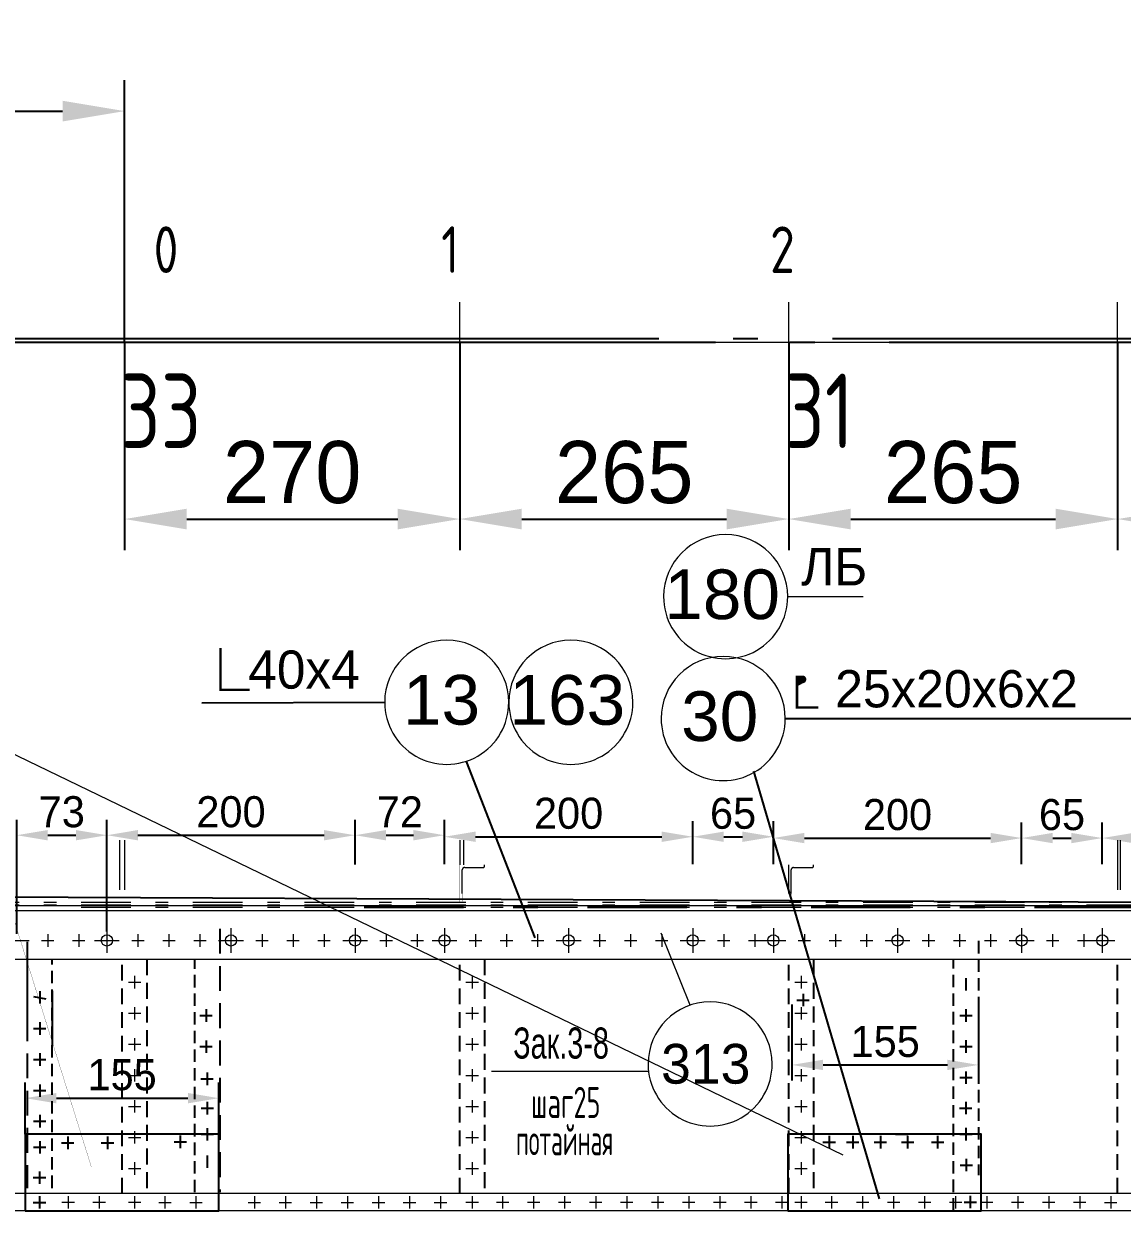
# Model space of a CAD drawing. Header units: millimetres. Extents: x 42007 to 66124, y -556 to 6894.
# Drawn here: x 44081 to 44966, y 4698 to 5656 of the extents above; entities that cross this region are included whole.
import ezdxf
from ezdxf.enums import TextEntityAlignment as Align

# ---------------------------------------------------------------- set-up
doc = ezdxf.new("R2010")
doc.units = ezdxf.units.MM
for name, pattern in [('DASH1', [150, 100, -50]), ('DASH2', [1040, 900, -60, 20, -60]), ('DASH5', [180, 80, -40, 20, -40]), ('DASHED', [19.05, 12.7, -6.35]), ('K5LT32768', [0]), ('K5LT32769', [0]), ('K5LT32778', [0]), ('K5LT32781', [90, 40, -20, 10, -20]), ('K5LT32786', [25.318241, 20.818241, -1.5, 1.5, -1.5]), ('K5LT32790', [520, 450, -30, 10, -30]), ('K5LT32794', [0]), ('K5LT32799', [95.25, 63.5, -31.75])]:
    doc.linetypes.add(name, pattern=pattern)
doc.layers.get('Defpoints').update_dxf_attribs({"color": 250})
doc.layers.add('pen_035', color=1, linetype='Continuous')
doc.layers.add('pen_7', color=1, linetype='Continuous')
doc.styles.add('KTEXTSTYLE', font='GOST_AU.SHX', dxfattribs={"width": 0.96, "height": 5})
doc.styles.add('style5', font='arial.ttf', dxfattribs={"height": 3})
doc.dimstyles.new('ISO-10', dxfattribs={"dimscale": 10, "dimtxt": 2.5, "dimasz": 2.5, "dimexe": 1.25, "dimexo": 0, "dimtad": 1, "dimdec": 0, "dimtxsty": 'Standard', "dimcen": 2.5, "dimclrd": 7, "dimclre": 7, "dimclrt": 6, "dimadec": 0, "dimazin": 0, "dimtfac": 1, "dimtdec": 0, "dimtmove": 0, "dimatfit": 3, "dimfxl": 1, "dimarcsym": 0})
doc.dimstyles.new('PB20', dxfattribs={"dimscale": 20, "dimtxt": 2.5, "dimasz": 2.5, "dimexe": 1.25, "dimexo": 0, "dimtad": 1, "dimdec": 0, "dimtxsty": 'Standard', "dimcen": 2.5, "dimclrd": 7, "dimclre": 7, "dimclrt": 4, "dimadec": 0, "dimazin": 0, "dimtfac": 1, "dimtdec": 0, "dimtmove": 0, "dimatfit": 3, "dimfxl": 1.25, "dimarcsym": 0})

# ---------------------------------------------------------------- blocks, each defined once
blk = doc.blocks.new('*D184')
at = {"color": 7, "lineweight": -2, "transparency": 16777216}
for p, q in [((44162.36, 5399.65), (44162.36, 5232.12)), ((44432.36, 5399.65), (44432.36, 5232.12)), ((44212.36, 5257.12), (44382.36, 5257.12))]:
    blk.add_line(p, q, dxfattribs=at)
at = {"color": 7, "transparency": 16777216}
for points in [[(44212.36, 5265.46), (44212.36, 5248.79), (44162.36, 5257.12)], [(44382.36, 5265.46), (44382.36, 5248.79), (44432.36, 5257.12)]]:
    blk.add_solid(points, dxfattribs=at)
at = {"layer": 'Defpoints', "color": 0, "transparency": 16777216}
for p in [(44162.36, 5399.65), (44432.36, 5399.65), (44432.36, 5257.12)]:
    blk.add_point(p, dxfattribs=at)
at = {"color": 4, "transparency": 16777216, "insert": (44297.36, 5294.62), "char_height": 50, "attachment_point": 5}
blk.add_mtext('270', dxfattribs=at)
blk = doc.blocks.new('*D185')
at = {"color": 7, "lineweight": -2, "transparency": 16777216}
for p, q in [((44432.36, 5399.65), (44432.36, 5232.12)), ((44697.36, 5399.65), (44697.36, 5232.12)), ((44482.36, 5257.12), (44647.36, 5257.12))]:
    blk.add_line(p, q, dxfattribs=at)
at = {"color": 7, "transparency": 16777216}
for points in [[(44482.36, 5265.46), (44482.36, 5248.79), (44432.36, 5257.12)], [(44647.36, 5265.46), (44647.36, 5248.79), (44697.36, 5257.12)]]:
    blk.add_solid(points, dxfattribs=at)
at = {"layer": 'Defpoints', "color": 0, "transparency": 16777216}
for p in [(44432.36, 5399.65), (44697.36, 5399.65), (44697.36, 5257.12)]:
    blk.add_point(p, dxfattribs=at)
at = {"color": 4, "transparency": 16777216, "insert": (44564.86, 5294.62), "char_height": 50, "attachment_point": 5}
blk.add_mtext('265', dxfattribs=at)
blk = doc.blocks.new('*D186')
at = {"color": 7, "lineweight": -2, "transparency": 16777216}
for p, q in [((44697.36, 5399.59), (44697.36, 5232.12)), ((44962.36, 5399.65), (44962.36, 5232.12)), ((44747.36, 5257.12), (44912.36, 5257.12))]:
    blk.add_line(p, q, dxfattribs=at)
at = {"color": 7, "transparency": 16777216}
for points in [[(44747.36, 5265.46), (44747.36, 5248.79), (44697.36, 5257.12)], [(44912.36, 5265.46), (44912.36, 5248.79), (44962.36, 5257.12)]]:
    blk.add_solid(points, dxfattribs=at)
at = {"layer": 'Defpoints', "color": 0, "transparency": 16777216}
for p in [(44697.36, 5399.59), (44962.36, 5399.65), (44962.36, 5257.12)]:
    blk.add_point(p, dxfattribs=at)
at = {"color": 4, "transparency": 16777216, "insert": (44829.86, 5294.62), "char_height": 50, "attachment_point": 5}
blk.add_mtext('265', dxfattribs=at)
blk = doc.blocks.new('*D187')
at = {"color": 7, "lineweight": -2, "transparency": 16777216}
for p, q in [((44962.36, 5399.65), (44962.36, 5232.12)), ((45262.36, 5399.65), (45262.36, 5232.12)), ((45012.36, 5257.12), (45212.36, 5257.12))]:
    blk.add_line(p, q, dxfattribs=at)
at = {"color": 7, "transparency": 16777216}
for points in [[(45012.36, 5265.46), (45012.36, 5248.79), (44962.36, 5257.12)], [(45212.36, 5265.46), (45212.36, 5248.79), (45262.36, 5257.12)]]:
    blk.add_solid(points, dxfattribs=at)
at = {"layer": 'Defpoints', "color": 0, "transparency": 16777216}
for p in [(44962.36, 5399.65), (45262.36, 5399.65), (45262.36, 5257.12)]:
    blk.add_point(p, dxfattribs=at)
at = {"color": 4, "transparency": 16777216, "insert": (45112.36, 5294.62), "char_height": 50, "attachment_point": 5}
blk.add_mtext('300', dxfattribs=at)
blk = doc.blocks.new('*D203')
at = {"color": 7, "lineweight": -2, "transparency": 16777216}
for p, q in [((43862.36, 5399.59), (43862.36, 5610.64)), ((44162.36, 5399.59), (44162.36, 5610.64)), ((43912.36, 5585.64), (44112.36, 5585.64))]:
    blk.add_line(p, q, dxfattribs=at)
at = {"color": 7, "transparency": 16777216}
for points in [[(43912.36, 5593.97), (43912.36, 5577.31), (43862.36, 5585.64)], [(44112.36, 5593.97), (44112.36, 5577.31), (44162.36, 5585.64)]]:
    blk.add_solid(points, dxfattribs=at)
at = {"layer": 'Defpoints', "color": 0, "transparency": 16777216}
for p in [(44162.36, 5585.64), (43862.36, 5399.59), (44162.36, 5399.59)]:
    blk.add_point(p, dxfattribs=at)
at = {"color": 4, "transparency": 16777216, "insert": (44012.36, 5623.14), "char_height": 50, "attachment_point": 5}
blk.add_mtext('300', dxfattribs=at)
blk = doc.blocks.new('*D256')
at = {"color": 7, "lineweight": -2, "transparency": 16777216}
for p, q in [((44162.36, 5399.65), (44162.36, 5232.12)), ((44432.36, 5399.65), (44432.36, 5232.12)), ((44212.36, 5257.12), (44382.36, 5257.12))]:
    blk.add_line(p, q, dxfattribs=at)
at = {"color": 7, "transparency": 16777216}
for points in [[(44212.36, 5265.46), (44212.36, 5248.79), (44162.36, 5257.12)], [(44382.36, 5265.46), (44382.36, 5248.79), (44432.36, 5257.12)]]:
    blk.add_solid(points, dxfattribs=at)
at = {"layer": 'Defpoints', "color": 0, "transparency": 16777216}
for p in [(44162.36, 5399.65), (44432.36, 5399.65), (44432.36, 5257.12)]:
    blk.add_point(p, dxfattribs=at)
at = {"color": 4, "transparency": 16777216, "insert": (44297.36, 5294.62), "char_height": 50, "attachment_point": 5}
blk.add_mtext('270', dxfattribs=at)
blk = doc.blocks.new('*D257')
at = {"color": 7, "lineweight": -2, "transparency": 16777216}
for p, q in [((44432.36, 5399.65), (44432.36, 5232.12)), ((44697.36, 5399.65), (44697.36, 5232.12)), ((44482.36, 5257.12), (44647.36, 5257.12))]:
    blk.add_line(p, q, dxfattribs=at)
at = {"color": 7, "transparency": 16777216}
for points in [[(44482.36, 5265.46), (44482.36, 5248.79), (44432.36, 5257.12)], [(44647.36, 5265.46), (44647.36, 5248.79), (44697.36, 5257.12)]]:
    blk.add_solid(points, dxfattribs=at)
at = {"layer": 'Defpoints', "color": 0, "transparency": 16777216}
for p in [(44432.36, 5399.65), (44697.36, 5399.65), (44697.36, 5257.12)]:
    blk.add_point(p, dxfattribs=at)
at = {"color": 4, "transparency": 16777216, "insert": (44564.86, 5294.62), "char_height": 50, "attachment_point": 5}
blk.add_mtext('265', dxfattribs=at)
blk = doc.blocks.new('*D258')
at = {"color": 7, "lineweight": -2, "transparency": 16777216}
for p, q in [((44697.36, 5399.59), (44697.36, 5232.12)), ((44962.36, 5399.65), (44962.36, 5232.12)), ((44747.36, 5257.12), (44912.36, 5257.12))]:
    blk.add_line(p, q, dxfattribs=at)
at = {"color": 7, "transparency": 16777216}
for points in [[(44747.36, 5265.46), (44747.36, 5248.79), (44697.36, 5257.12)], [(44912.36, 5265.46), (44912.36, 5248.79), (44962.36, 5257.12)]]:
    blk.add_solid(points, dxfattribs=at)
at = {"layer": 'Defpoints', "color": 0, "transparency": 16777216}
for p in [(44697.36, 5399.59), (44962.36, 5399.65), (44962.36, 5257.12)]:
    blk.add_point(p, dxfattribs=at)
at = {"color": 4, "transparency": 16777216, "insert": (44829.86, 5294.62), "char_height": 50, "attachment_point": 5}
blk.add_mtext('265', dxfattribs=at)
blk = doc.blocks.new('*D259')
at = {"color": 7, "lineweight": -2, "transparency": 16777216}
for p, q in [((44962.36, 5399.65), (44962.36, 5232.12)), ((45262.36, 5399.65), (45262.36, 5232.12)), ((45012.36, 5257.12), (45212.36, 5257.12))]:
    blk.add_line(p, q, dxfattribs=at)
at = {"color": 7, "transparency": 16777216}
for points in [[(45012.36, 5265.46), (45012.36, 5248.79), (44962.36, 5257.12)], [(45212.36, 5265.46), (45212.36, 5248.79), (45262.36, 5257.12)]]:
    blk.add_solid(points, dxfattribs=at)
at = {"layer": 'Defpoints', "color": 0, "transparency": 16777216}
for p in [(44962.36, 5399.65), (45262.36, 5399.65), (45262.36, 5257.12)]:
    blk.add_point(p, dxfattribs=at)
at = {"color": 4, "transparency": 16777216, "insert": (45112.36, 5294.62), "char_height": 50, "attachment_point": 5}
blk.add_mtext('300', dxfattribs=at)
blk = doc.blocks.new('*D241')
at = {"color": 7, "lineweight": -2, "transparency": 16777216}
for p, q in [((44075.4, 4922.99), (44075.4, 5015.03)), ((44148.06, 4924.99), (44148.06, 5015.03)), ((44100.4, 5002.53), (44123.06, 5002.53))]:
    blk.add_line(p, q, dxfattribs=at)
at = {"color": 7, "transparency": 16777216}
for points in [[(44100.4, 5006.7), (44100.4, 4998.37), (44075.4, 5002.53)], [(44123.06, 5006.7), (44123.06, 4998.37), (44148.06, 5002.53)]]:
    blk.add_solid(points, dxfattribs=at)
at = {"layer": 'Defpoints', "color": 0, "transparency": 16777216}
for p in [(44148.06, 5002.53), (44148.06, 4924.99), (44075.4, 4922.99)]:
    blk.add_point(p, dxfattribs=at)
at = {"color": 6, "transparency": 16777216, "insert": (44111.73, 5021.28), "char_height": 25, "attachment_point": 5}
blk.add_mtext('73', dxfattribs=at)
blk = doc.blocks.new('*D242')
at = {"color": 7, "lineweight": -2, "transparency": 16777216}
for p, q in [((44148.06, 4979.11), (44148.06, 5015.03)), ((44348.06, 4979.06), (44348.06, 5015.03)), ((44173.06, 5002.53), (44323.06, 5002.53))]:
    blk.add_line(p, q, dxfattribs=at)
at = {"color": 7, "transparency": 16777216}
for points in [[(44173.06, 5006.7), (44173.06, 4998.37), (44148.06, 5002.53)], [(44323.06, 5006.7), (44323.06, 4998.37), (44348.06, 5002.53)]]:
    blk.add_solid(points, dxfattribs=at)
at = {"layer": 'Defpoints', "color": 0, "transparency": 16777216}
for p in [(44348.06, 5002.53), (44148.06, 4979.11), (44348.06, 4979.06)]:
    blk.add_point(p, dxfattribs=at)
at = {"color": 6, "transparency": 16777216, "insert": (44248.06, 5021.28), "char_height": 25, "attachment_point": 5}
blk.add_mtext('200', dxfattribs=at)
blk = doc.blocks.new('*D243')
at = {"color": 7, "lineweight": -2, "transparency": 16777216}
for p, q in [((44348.06, 5002.53), (44348.06, 5015.03)), ((44420.06, 4981.11), (44420.06, 5015.03)), ((44373.06, 5002.53), (44395.06, 5002.53))]:
    blk.add_line(p, q, dxfattribs=at)
at = {"color": 7, "transparency": 16777216}
for points in [[(44373.06, 5006.7), (44373.06, 4998.37), (44348.06, 5002.53)], [(44395.06, 5006.7), (44395.06, 4998.37), (44420.06, 5002.53)]]:
    blk.add_solid(points, dxfattribs=at)
at = {"layer": 'Defpoints', "color": 0, "transparency": 16777216}
for p in [(44348.06, 5002.53), (44420.06, 5002.53), (44420.06, 4981.11)]:
    blk.add_point(p, dxfattribs=at)
at = {"color": 6, "transparency": 16777216, "insert": (44384.06, 5021.28), "char_height": 25, "attachment_point": 5}
blk.add_mtext('72', dxfattribs=at)
blk = doc.blocks.new('*D244')
at = {"color": 7, "lineweight": -2, "transparency": 16777216}
for p, q in [((44420.06, 4979.11), (44420.06, 5013.8)), ((44620.06, 4981.11), (44620.06, 5013.8)), ((44445.06, 5001.3), (44595.06, 5001.3))]:
    blk.add_line(p, q, dxfattribs=at)
at = {"color": 7, "transparency": 16777216}
for points in [[(44445.06, 5005.47), (44445.06, 4997.14), (44420.06, 5001.3)], [(44595.06, 5005.47), (44595.06, 4997.14), (44620.06, 5001.3)]]:
    blk.add_solid(points, dxfattribs=at)
at = {"layer": 'Defpoints', "color": 0, "transparency": 16777216}
for p in [(44620.06, 5001.3), (44620.06, 4981.11), (44420.06, 4979.11)]:
    blk.add_point(p, dxfattribs=at)
at = {"color": 6, "transparency": 16777216, "insert": (44520.06, 5020.05), "char_height": 25, "attachment_point": 5}
blk.add_mtext('200', dxfattribs=at)
blk = doc.blocks.new('*D245')
at = {"color": 7, "lineweight": -2, "transparency": 16777216}
for p, q in [((44620.06, 4979.11), (44620.06, 5013.8)), ((44685.06, 4981.11), (44685.06, 5013.8)), ((44645.06, 5001.3), (44660.06, 5001.3))]:
    blk.add_line(p, q, dxfattribs=at)
at = {"color": 7, "transparency": 16777216}
for points in [[(44645.06, 5005.47), (44645.06, 4997.14), (44620.06, 5001.3)], [(44660.06, 5005.47), (44660.06, 4997.14), (44685.06, 5001.3)]]:
    blk.add_solid(points, dxfattribs=at)
at = {"layer": 'Defpoints', "color": 0, "transparency": 16777216}
for p in [(44685.06, 5001.3), (44685.06, 4981.11), (44620.06, 4979.11)]:
    blk.add_point(p, dxfattribs=at)
at = {"color": 6, "transparency": 16777216, "insert": (44652.56, 5020.05), "char_height": 25, "attachment_point": 5}
blk.add_mtext('65', dxfattribs=at)
blk = doc.blocks.new('*D246')
at = {"color": 7, "lineweight": -2, "transparency": 16777216}
for p, q in [((44685.06, 4979.11), (44685.06, 5012.75)), ((44885.06, 4981.11), (44885.06, 5012.75)), ((44710.06, 5000.25), (44860.06, 5000.25))]:
    blk.add_line(p, q, dxfattribs=at)
at = {"color": 7, "transparency": 16777216}
for points in [[(44710.06, 5004.42), (44710.06, 4996.08), (44685.06, 5000.25)], [(44860.06, 5004.42), (44860.06, 4996.08), (44885.06, 5000.25)]]:
    blk.add_solid(points, dxfattribs=at)
at = {"layer": 'Defpoints', "color": 0, "transparency": 16777216}
for p in [(44885.06, 5000.25), (44885.06, 4981.11), (44685.06, 4979.11)]:
    blk.add_point(p, dxfattribs=at)
at = {"color": 6, "transparency": 16777216, "insert": (44785.06, 5019), "char_height": 25, "attachment_point": 5}
blk.add_mtext('200', dxfattribs=at)
blk = doc.blocks.new('*D247')
at = {"color": 7, "lineweight": -2, "transparency": 16777216}
for p, q in [((44885.06, 4979.11), (44885.06, 5012.75)), ((44950.06, 4981.11), (44950.06, 5012.75)), ((44910.06, 5000.25), (44925.06, 5000.25))]:
    blk.add_line(p, q, dxfattribs=at)
at = {"color": 7, "transparency": 16777216}
for points in [[(44910.06, 5004.42), (44910.06, 4996.08), (44885.06, 5000.25)], [(44925.06, 5004.42), (44925.06, 4996.08), (44950.06, 5000.25)]]:
    blk.add_solid(points, dxfattribs=at)
at = {"layer": 'Defpoints', "color": 0, "transparency": 16777216}
for p in [(44950.06, 5000.25), (44950.06, 4981.11), (44885.06, 4979.11)]:
    blk.add_point(p, dxfattribs=at)
at = {"color": 6, "transparency": 16777216, "insert": (44917.56, 5019), "char_height": 25, "attachment_point": 5}
blk.add_mtext('65', dxfattribs=at)
blk = doc.blocks.new('*D248')
at = {"color": 7, "lineweight": -2, "transparency": 16777216}
for p, q in [((44950.06, 4979.11), (44950.06, 5012.75)), ((45150.06, 4981.11), (45150.06, 5012.75)), ((44975.06, 5000.25), (45125.06, 5000.25))]:
    blk.add_line(p, q, dxfattribs=at)
at = {"color": 7, "transparency": 16777216}
for points in [[(44975.06, 5004.42), (44975.06, 4996.08), (44950.06, 5000.25)], [(45125.06, 5004.42), (45125.06, 4996.08), (45150.06, 5000.25)]]:
    blk.add_solid(points, dxfattribs=at)
at = {"layer": 'Defpoints', "color": 0, "transparency": 16777216}
for p in [(45150.06, 5000.25), (45150.06, 4981.11), (44950.06, 4979.11)]:
    blk.add_point(p, dxfattribs=at)
at = {"color": 6, "transparency": 16777216, "insert": (45050.06, 5019), "char_height": 25, "attachment_point": 5}
blk.add_mtext('200', dxfattribs=at)
blk = doc.blocks.new('*D388')
at = {"color": 7, "lineweight": -2, "transparency": 16777216}
for p, q in [((44700.02, 4866.27), (44700.02, 4805.06)), ((44850.22, 4866.27), (44850.22, 4805.06)), ((44725.02, 4817.56), (44825.22, 4817.56))]:
    blk.add_line(p, q, dxfattribs=at)
at = {"color": 7, "transparency": 16777216}
for points in [[(44725.02, 4821.73), (44725.02, 4813.4), (44700.02, 4817.56)], [(44825.22, 4821.73), (44825.22, 4813.4), (44850.22, 4817.56)]]:
    blk.add_solid(points, dxfattribs=at)
at = {"layer": 'Defpoints', "color": 0, "transparency": 16777216}
for p in [(44700.02, 4866.27), (44850.22, 4866.27), (44850.22, 4817.56)]:
    blk.add_point(p, dxfattribs=at)
at = {"color": 6, "transparency": 16777216, "insert": (44775.12, 4836.31), "char_height": 25, "attachment_point": 5}
blk.add_mtext('155', dxfattribs=at)
blk = doc.blocks.new('*D389')
at = {"color": 7, "lineweight": -2, "transparency": 16777216}
for p, q in [((44082.36, 4761.87), (44082.36, 4803.28)), ((44238.3, 4761.87), (44238.3, 4803.28)), ((44107.36, 4790.78), (44213.3, 4790.78))]:
    blk.add_line(p, q, dxfattribs=at)
at = {"color": 7, "transparency": 16777216}
for points in [[(44107.36, 4794.95), (44107.36, 4786.61), (44082.36, 4790.78)], [(44213.3, 4794.95), (44213.3, 4786.61), (44238.3, 4790.78)]]:
    blk.add_solid(points, dxfattribs=at)
at = {"layer": 'Defpoints', "color": 0, "transparency": 16777216}
for p in [(44238.3, 4790.78), (44082.36, 4761.87), (44238.3, 4761.87)]:
    blk.add_point(p, dxfattribs=at)
at = {"color": 6, "transparency": 16777216, "insert": (44160.33, 4809.53), "char_height": 25, "attachment_point": 5}
blk.add_mtext('155', dxfattribs=at)

msp = doc.modelspace()

# ---------------------------------------------------------------- hatches: boundary and pattern name
msp.add_hatch(color=0).paths.add_polyline_path([(44708.465, 5125.874, 1), (44708.465, 5130.108), (44704.13, 5130.108), (44704.13, 5123.461)])
msp.add_hatch(color=0).paths.add_polyline_path([(44708.465, 5125.874, 1), (44708.465, 5130.108), (44704.13, 5130.108), (44704.13, 5123.461)])

# ---------------------------------------------------------------- linework, layer by layer
at = {"color": 0, "linetype": 'K5LT32768', "lineweight": 18}
for p, q in [((44162.362, 5367.653), (44162.362, 5431.653)), ((44162.362, 5367.653), (44162.362, 5431.653)), ((44432.362, 5367.653), (44432.362, 5431.653)), ((44432.362, 5367.653), (44432.362, 5431.653)), ((44697.362, 5367.653), (44697.362, 5431.653)), ((44697.362, 5367.653), (44697.362, 5431.653)), ((44962.362, 5367.653), (44962.362, 5431.653)), ((44962.362, 5367.653), (44962.362, 5431.653))]:
    msp.add_line(p, q, dxfattribs=at)
at = {"color": 0, "linetype": 'K5LT32778', "lineweight": 18}
for p, q in [((44162.362, 5369.474), (44162.362, 5416.93)), ((44162.362, 5369.474), (44162.362, 5416.93)), ((44432.362, 5369.474), (44432.362, 5416.93)), ((44432.362, 5369.474), (44432.362, 5416.93)), ((44697.362, 5369.474), (44697.362, 5416.93)), ((44697.362, 5369.474), (44697.362, 5416.93)), ((44962.362, 5369.474), (44962.362, 5416.93)), ((44962.362, 5369.474), (44962.362, 5416.93))]:
    msp.add_line(p, q, dxfattribs=at)
at = {"color": 0, "linetype": 'DASH2'}
for p, q in [((43692.624, 5402.591), (46372.487, 5402.591)), ((43692.624, 5402.591), (46372.487, 5402.591)), ((43738.362, 5399.59), (47272.487, 5399.59)), ((43738.362, 5399.59), (47272.487, 5399.59))]:
    msp.add_line(p, q, dxfattribs=at)
at = {"color": 0, "linetype": 'K5LT32790', "lineweight": 18}
msp.add_line((43912.362, 5399.653), (47023.402, 5399.653), dxfattribs=at)
msp.add_line((43912.362, 5399.653), (47023.402, 5399.653), dxfattribs=at)
at = {"color": 7, "linetype": 'K5LT32769', "lineweight": 18}
for p, q in [((44696.575, 5194.64), (44757.281, 5194.64)), ((44024.053, 5091.479), (44741.1, 4745.286)), ((45238.362, 4945.588), (43857.362, 4945.588)), ((44148.062, 4927.772), (44148.062, 4907.772)), ((44248.062, 4927.772), (44248.062, 4907.772)), ((44348.062, 4927.772), (44348.062, 4907.772)), ((44420.062, 4927.772), (44420.062, 4907.772)), ((44520.062, 4927.772), (44520.062, 4907.772)), ((44617.961, 4865.668), (44594.656, 4923.781)), ((44620.062, 4927.772), (44620.062, 4907.772)), ((44685.062, 4927.772), (44685.062, 4907.772)), ((44785.062, 4927.772), (44785.062, 4907.772)), ((44885.062, 4927.772), (44885.062, 4907.772)), ((44950.062, 4927.772), (44950.062, 4907.772)), ((44065.362, 4917.772), (44085.362, 4917.772)), ((44095.362, 4917.772), (44105.362, 4917.772)), ((44095.362, 4917.772), (44105.362, 4917.772)), ((44100.362, 4922.772), (44100.362, 4912.772)), ((44100.362, 4922.772), (44100.362, 4912.772)), ((44120.362, 4917.772), (44130.362, 4917.772)), ((44120.362, 4917.772), (44130.362, 4917.772)), ((44125.362, 4922.772), (44125.362, 4912.772)), ((44125.362, 4922.772), (44125.362, 4912.772)), ((44138.062, 4917.772), (44158.062, 4917.772)), ((44168.047, 4917.772), (44178.047, 4917.772)), ((44168.047, 4917.772), (44178.047, 4917.772)), ((44173.047, 4922.772), (44173.047, 4912.772)), ((44173.047, 4922.772), (44173.047, 4912.772)), ((44193.047, 4917.772), (44203.047, 4917.772)), ((44193.047, 4917.772), (44203.047, 4917.772)), ((44198.047, 4922.772), (44198.047, 4912.772)), ((44198.047, 4922.772), (44198.047, 4912.772)), ((44218.047, 4917.772), (44228.047, 4917.772)), ((44218.047, 4917.772), (44228.047, 4917.772)), ((44223.047, 4922.772), (44223.047, 4912.772)), ((44223.047, 4922.772), (44223.047, 4912.772)), ((44238.062, 4917.772), (44258.062, 4917.772)), ((44268.047, 4917.772), (44278.047, 4917.772)), ((44268.047, 4917.772), (44278.047, 4917.772)), ((44273.047, 4922.772), (44273.047, 4912.772)), ((44273.047, 4922.772), (44273.047, 4912.772)), ((44293.047, 4917.772), (44303.047, 4917.772)), ((44293.047, 4917.772), (44303.047, 4917.772)), ((44298.047, 4922.772), (44298.047, 4912.772)), ((44298.047, 4922.772), (44298.047, 4912.772)), ((44318.047, 4917.772), (44328.047, 4917.772)), ((44318.047, 4917.772), (44328.047, 4917.772)), ((44323.047, 4922.772), (44323.047, 4912.772)), ((44323.047, 4922.772), (44323.047, 4912.772)), ((44338.062, 4917.772), (44358.062, 4917.772)), ((44368.047, 4917.772), (44378.047, 4917.772)), ((44368.047, 4917.772), (44378.047, 4917.772)), ((44373.047, 4922.772), (44373.047, 4912.772)), ((44373.047, 4922.772), (44373.047, 4912.772)), ((44393.047, 4917.772), (44403.047, 4917.772)), ((44393.047, 4917.772), (44403.047, 4917.772)), ((44398.047, 4922.772), (44398.047, 4912.772)), ((44398.047, 4922.772), (44398.047, 4912.772)), ((44410.062, 4917.772), (44430.062, 4917.772)), ((44440.047, 4917.772), (44450.047, 4917.772)), ((44440.047, 4917.772), (44450.047, 4917.772)), ((44445.047, 4922.772), (44445.047, 4912.772)), ((44445.047, 4922.772), (44445.047, 4912.772)), ((44465.047, 4917.772), (44475.047, 4917.772)), ((44465.047, 4917.772), (44475.047, 4917.772)), ((44470.047, 4922.772), (44470.047, 4912.772)), ((44470.047, 4922.772), (44470.047, 4912.772)), ((44490.047, 4917.772), (44500.047, 4917.772)), ((44490.047, 4917.772), (44500.047, 4917.772)), ((44495.047, 4922.772), (44495.047, 4912.772)), ((44495.047, 4922.772), (44495.047, 4912.772)), ((44510.062, 4917.772), (44530.062, 4917.772)), ((44540.047, 4917.772), (44550.047, 4917.772)), ((44540.047, 4917.772), (44550.047, 4917.772)), ((44545.047, 4922.772), (44545.047, 4912.772)), ((44545.047, 4922.772), (44545.047, 4912.772)), ((44565.047, 4917.772), (44575.047, 4917.772)), ((44565.047, 4917.772), (44575.047, 4917.772)), ((44570.047, 4922.772), (44570.047, 4912.772)), ((44570.047, 4922.772), (44570.047, 4912.772)), ((44590.047, 4917.772), (44600.047, 4917.772)), ((44590.047, 4917.772), (44600.047, 4917.772)), ((44595.047, 4922.772), (44595.047, 4912.772)), ((44595.047, 4922.772), (44595.047, 4912.772)), ((44610.062, 4917.772), (44630.062, 4917.772)), ((44640.062, 4917.772), (44650.062, 4917.772)), ((44640.062, 4917.772), (44650.062, 4917.772)), ((44645.062, 4922.772), (44645.062, 4912.772)), ((44645.062, 4922.772), (44645.062, 4912.772)), ((44665.062, 4917.772), (44675.062, 4917.772)), ((44665.062, 4917.772), (44675.062, 4917.772)), ((44670.062, 4922.772), (44670.062, 4912.772)), ((44670.062, 4922.772), (44670.062, 4912.772)), ((44675.062, 4917.772), (44695.062, 4917.772)), ((44705.047, 4917.772), (44715.047, 4917.772)), ((44705.047, 4917.772), (44715.047, 4917.772)), ((44710.047, 4922.772), (44710.047, 4912.772)), ((44710.047, 4922.772), (44710.047, 4912.772)), ((44730.047, 4917.772), (44740.047, 4917.772)), ((44730.047, 4917.772), (44740.047, 4917.772)), ((44735.047, 4922.772), (44735.047, 4912.772)), ((44735.047, 4922.772), (44735.047, 4912.772)), ((44755.047, 4917.772), (44765.047, 4917.772)), ((44755.047, 4917.772), (44765.047, 4917.772)), ((44760.047, 4922.772), (44760.047, 4912.772)), ((44760.047, 4922.772), (44760.047, 4912.772)), ((44775.062, 4917.772), (44795.062, 4917.772)), ((44805.047, 4917.772), (44815.047, 4917.772)), ((44805.047, 4917.772), (44815.047, 4917.772)), ((44810.047, 4922.772), (44810.047, 4912.772)), ((44810.047, 4922.772), (44810.047, 4912.772)), ((44830.047, 4917.772), (44840.047, 4917.772)), ((44830.047, 4917.772), (44840.047, 4917.772)), ((44835.047, 4922.772), (44835.047, 4912.772)), ((44835.047, 4922.772), (44835.047, 4912.772)), ((44855.047, 4917.772), (44865.047, 4917.772)), ((44855.047, 4917.772), (44865.047, 4917.772)), ((44860.047, 4922.772), (44860.047, 4912.772)), ((44860.047, 4922.772), (44860.047, 4912.772)), ((44875.062, 4917.772), (44895.062, 4917.772)), ((44905.047, 4917.772), (44915.047, 4917.772)), ((44905.047, 4917.772), (44915.047, 4917.772)), ((44910.047, 4922.772), (44910.047, 4912.772)), ((44910.047, 4922.772), (44910.047, 4912.772)), ((44930.047, 4917.772), (44940.047, 4917.772)), ((44930.047, 4917.772), (44940.047, 4917.772)), ((44935.047, 4922.772), (44935.047, 4912.772)), ((44935.047, 4922.772), (44935.047, 4912.772)), ((44940.062, 4917.772), (44960.062, 4917.772)), ((43857.362, 4902.588), (45238.362, 4902.588)), ((44170.362, 4889.174), (44170.362, 4879.174)), ((44442.362, 4889.174), (44442.362, 4879.174)), ((44707.362, 4889.174), (44707.362, 4879.174)), ((44165.362, 4884.174), (44175.362, 4884.174)), ((44437.362, 4884.174), (44447.362, 4884.174)), ((44702.362, 4884.174), (44712.362, 4884.174)), ((44165.362, 4859.174), (44175.362, 4859.174)), ((44170.362, 4864.174), (44170.362, 4854.174)), ((44437.362, 4859.174), (44447.362, 4859.174)), ((44442.362, 4864.174), (44442.362, 4854.174)), ((44702.362, 4859.174), (44712.362, 4859.174)), ((44707.362, 4864.174), (44707.362, 4854.174)), ((44170.362, 4839.174), (44170.362, 4829.174)), ((44442.362, 4839.174), (44442.362, 4829.174)), ((44707.362, 4839.174), (44707.362, 4829.174)), ((44165.362, 4834.174), (44175.362, 4834.174)), ((44437.362, 4834.174), (44447.362, 4834.174)), ((44702.362, 4834.174), (44712.362, 4834.174)), ((44165.362, 4809.174), (44175.362, 4809.174)), ((44170.362, 4814.174), (44170.362, 4804.174)), ((44437.362, 4809.174), (44447.362, 4809.174)), ((44442.362, 4814.174), (44442.362, 4804.174)), ((44584.481, 4812.332), (44458.034, 4812.332)), ((44702.362, 4809.174), (44712.362, 4809.174)), ((44707.362, 4814.174), (44707.362, 4804.174)), ((44170.362, 4789.174), (44170.362, 4779.174)), ((44442.362, 4789.174), (44442.362, 4779.174)), ((44707.362, 4789.174), (44707.362, 4779.174)), ((44165.362, 4784.174), (44175.362, 4784.174)), ((44437.362, 4784.174), (44447.362, 4784.174)), ((44702.362, 4784.174), (44712.362, 4784.174)), ((44170.362, 4764.174), (44170.362, 4754.174)), ((44442.362, 4764.174), (44442.362, 4754.174)), ((44707.362, 4764.174), (44707.362, 4754.174)), ((44165.362, 4759.174), (44175.362, 4759.174)), ((44437.362, 4759.174), (44447.362, 4759.174)), ((44702.362, 4759.174), (44712.362, 4759.174)), ((44165.362, 4734.174), (44175.362, 4734.174)), ((44170.362, 4739.174), (44170.362, 4729.174)), ((44437.362, 4734.174), (44447.362, 4734.174)), ((44442.362, 4739.174), (44442.362, 4729.174)), ((44702.362, 4734.174), (44712.362, 4734.174)), ((44707.362, 4739.174), (44707.362, 4729.174)), ((45191.848, 4714.016), (43885.36, 4714.016)), ((44111.882, 4706.992), (44121.882, 4706.992)), ((44116.882, 4711.992), (44116.882, 4701.992)), ((44136.882, 4706.992), (44146.882, 4706.992)), ((44141.882, 4711.992), (44141.882, 4701.992)), ((44165.362, 4706.992), (44175.362, 4706.992)), ((44170.362, 4711.992), (44170.362, 4701.992)), ((44189.844, 4706.896), (44199.844, 4706.896)), ((44194.844, 4711.896), (44194.844, 4701.896)), ((44214.844, 4706.896), (44224.844, 4706.896)), ((44219.844, 4711.896), (44219.844, 4701.896)), ((44261.882, 4706.896), (44271.882, 4706.896)), ((44266.882, 4711.896), (44266.882, 4701.896)), ((44286.882, 4706.896), (44296.882, 4706.896)), ((44291.882, 4711.896), (44291.882, 4701.896)), ((44311.882, 4706.896), (44321.882, 4706.896)), ((44316.882, 4711.896), (44316.882, 4701.896)), ((44336.882, 4706.896), (44346.882, 4706.896)), ((44341.882, 4711.896), (44341.882, 4701.896)), ((44361.882, 4706.896), (44371.882, 4706.896)), ((44366.882, 4711.896), (44366.882, 4701.896)), ((44386.882, 4706.896), (44396.882, 4706.896)), ((44391.882, 4711.896), (44391.882, 4701.896)), ((44411.882, 4706.896), (44421.882, 4706.896)), ((44416.882, 4711.896), (44416.882, 4701.896)), ((44437.362, 4706.992), (44447.362, 4706.992)), ((44442.362, 4711.992), (44442.362, 4701.992)), ((44461.882, 4706.992), (44471.882, 4706.992)), ((44466.882, 4711.992), (44466.882, 4701.992)), ((44486.882, 4706.992), (44496.882, 4706.992)), ((44491.882, 4711.992), (44491.882, 4701.992)), ((44511.882, 4706.992), (44521.882, 4706.992)), ((44516.882, 4711.992), (44516.882, 4701.992)), ((44536.882, 4706.992), (44546.882, 4706.992)), ((44541.882, 4711.992), (44541.882, 4701.992)), ((44561.882, 4706.992), (44571.882, 4706.992)), ((44566.882, 4711.992), (44566.882, 4701.992)), ((44586.882, 4706.992), (44596.882, 4706.992)), ((44591.882, 4711.992), (44591.882, 4701.992)), ((44611.882, 4706.992), (44621.882, 4706.992)), ((44616.882, 4711.992), (44616.882, 4701.992)), ((44636.882, 4706.992), (44646.882, 4706.992)), ((44641.882, 4711.992), (44641.882, 4701.992)), ((44661.882, 4706.992), (44671.882, 4706.992)), ((44666.882, 4711.992), (44666.882, 4701.992)), ((44686.882, 4706.992), (44696.882, 4706.992)), ((44691.882, 4711.992), (44691.882, 4701.992)), ((44702.362, 4706.992), (44712.362, 4706.992)), ((44707.362, 4711.992), (44707.362, 4701.992)), ((44726.882, 4706.992), (44736.882, 4706.992)), ((44731.882, 4711.992), (44731.882, 4701.992)), ((44751.882, 4706.992), (44761.882, 4706.992)), ((44756.882, 4711.992), (44756.882, 4701.992)), ((44776.882, 4706.992), (44786.882, 4706.992)), ((44781.882, 4711.992), (44781.882, 4701.992)), ((44801.882, 4706.992), (44811.882, 4706.992)), ((44806.882, 4711.992), (44806.882, 4701.992)), ((44826.882, 4706.992), (44836.882, 4706.992)), ((44831.882, 4711.992), (44831.882, 4701.992)), ((44851.882, 4706.992), (44861.882, 4706.992)), ((44856.882, 4711.992), (44856.882, 4701.992)), ((44876.882, 4706.992), (44886.882, 4706.992)), ((44881.882, 4711.992), (44881.882, 4701.992)), ((44901.882, 4706.992), (44911.882, 4706.992)), ((44906.882, 4711.992), (44906.882, 4701.992)), ((44926.882, 4706.992), (44936.882, 4706.992)), ((44931.882, 4711.992), (44931.882, 4701.992)), ((44951.882, 4706.896), (44961.882, 4706.896)), ((44956.882, 4711.896), (44956.882, 4701.896)), ((45198.803, 4700.189), (43914.919, 4700.189))]:
    msp.add_line(p, q, dxfattribs=at)
at = {"color": 0}
for p, q in [((44224.632, 5109.154), (44371.874, 5109.579)), ((44694.629, 5096.507), (44997.655, 5096.652)), ((44437.657, 5062.008), (44492.817, 4919.957)), ((44669.078, 5054.028), (44770.378, 4709.828)), ((43842.871, 4953.744), (47022.362, 4939.588)), ((44840.197, 4887.38), (44840.197, 4877.38)), ((44093.952, 4876.904), (44093.952, 4866.904)), ((44088.954, 4872.555), (44098.954, 4870.779)), ((44703.951, 4869.755), (44713.951, 4869.755)), ((44708.951, 4874.755), (44708.951, 4864.755)), ((44222.96, 4857.331), (44232.96, 4857.331)), ((44227.96, 4862.331), (44227.96, 4852.331)), ((44835.197, 4857.38), (44845.197, 4857.38)), ((44840.197, 4862.38), (44840.197, 4852.38)), ((44088.952, 4846.904), (44098.952, 4846.904)), ((44093.952, 4851.904), (44093.952, 4841.904)), ((44227.96, 4837.331), (44227.96, 4827.331)), ((44840.197, 4837.38), (44840.197, 4827.38)), ((44222.96, 4832.331), (44232.96, 4832.331)), ((44835.197, 4832.38), (44845.197, 4832.38)), ((44088.952, 4821.904), (44098.952, 4821.904)), ((44093.952, 4826.904), (44093.952, 4816.904)), ((44228.798, 4811.373), (44228.798, 4801.373)), ((44840.197, 4812.38), (44840.197, 4802.38)), ((44093.952, 4801.904), (44093.952, 4791.904)), ((44223.798, 4806.373), (44233.798, 4806.373)), ((44835.197, 4807.38), (44845.197, 4807.38)), ((44088.952, 4796.904), (44098.952, 4796.904)), ((44223.947, 4782.723), (44233.947, 4782.723)), ((44228.947, 4787.723), (44228.947, 4777.723)), ((44835.049, 4782.771), (44845.049, 4782.771)), ((44840.049, 4787.771), (44840.049, 4777.771)), ((44088.954, 4772.294), (44098.954, 4772.294)), ((44093.954, 4777.294), (44093.954, 4767.294)), ((44207.204, 4760.627), (44207.204, 4750.627)), ((44223.947, 4761.723), (44233.947, 4761.723)), ((44228.947, 4766.723), (44228.947, 4756.723)), ((44729.986, 4760.334), (44729.986, 4750.334)), ((44748.954, 4760.334), (44748.954, 4750.334)), ((44771.228, 4760.334), (44771.228, 4750.334)), ((44783.443, 4761.78), (44793.443, 4761.78)), ((44793.155, 4760.334), (44793.155, 4750.334)), ((44817.344, 4760.334), (44817.344, 4750.334)), ((44835.197, 4761.771), (44845.197, 4761.771)), ((44840.197, 4766.771), (44840.197, 4756.771)), ((44088.954, 4751.294), (44098.954, 4751.294)), ((44093.954, 4756.294), (44093.954, 4746.294)), ((44111.556, 4754.789), (44121.556, 4754.789)), ((44116.556, 4759.789), (44116.556, 4749.789)), ((44143.55, 4754.789), (44153.55, 4754.789)), ((44148.55, 4759.789), (44148.55, 4749.789)), ((44202.204, 4755.627), (44212.204, 4755.627)), ((44724.986, 4755.334), (44734.986, 4755.334)), ((44743.954, 4755.334), (44753.954, 4755.334)), ((44766.228, 4755.334), (44776.228, 4755.334)), ((44788.155, 4755.334), (44798.155, 4755.334)), ((44812.344, 4755.334), (44822.344, 4755.334)), ((44228.947, 4744.723), (44228.947, 4734.723)), ((44840.451, 4741.874), (44840.451, 4731.874)), ((44093.755, 4731.776), (44093.755, 4721.776)), ((44835.451, 4736.874), (44845.451, 4736.874)), ((44088.755, 4726.776), (44098.755, 4726.776)), ((44088.755, 4706.872), (44098.755, 4706.872)), ((44093.755, 4711.872), (44093.755, 4701.872)), ((44838.706, 4707.134), (44848.706, 4707.134)), ((44843.706, 4712.134), (44843.706, 4702.134))]:
    msp.add_line(p, q, dxfattribs=at)
at = {"color": 7, "linetype": 'K5LT32781', "lineweight": 18}
for p, q in [((44158.362, 4998.588), (44158.362, 4948.588)), ((44162.362, 4998.588), (44162.362, 4948.588)), ((44432.362, 4998.588), (44432.362, 4978.588)), ((44435.362, 4998.588), (44435.362, 4978.588)), ((44962.362, 4998.588), (44962.362, 4948.588)), ((44964.362, 4998.588), (44964.362, 4948.588)), ((44434.362, 4955.588), (44434.362, 4974.588)), ((44436.362, 4976.588), (44451.362, 4976.588)), ((44452.362, 4977.588), (44452.362, 4978.588)), ((44697.362, 4955.588), (44697.362, 4978.588)), ((44699.362, 4955.588), (44699.362, 4974.588)), ((44701.362, 4976.588), (44716.362, 4976.588)), ((44717.362, 4977.588), (44717.362, 4978.588)), ((43857.343, 4948.588), (46004.362, 4948.588)), ((43857.343, 4946.588), (46004.362, 4946.588)), ((44127.362, 4944.588), (46899.828, 4944.588))]:
    msp.add_line(p, q, dxfattribs=at)
at = {"color": 0, "linetype": 'DASH5'}
msp.add_line((44355.362, 4944.588), (54416.357, 4944.588), dxfattribs=at)
at = {"color": 7, "linetype": 'K5LT32794', "lineweight": 18}
msp.add_line((45238.362, 4941.588), (43857.362, 4941.588), dxfattribs=at)
at = {"color": 7}
for p, q in [((44083.952, 4902.588), (44083.952, 4842.451)), ((44103.951, 4877.159), (44103.952, 4832.926))]:
    msp.add_line(p, q, dxfattribs=at)
at = {"color": 0, "linetype": 'DASHED'}
for p, q in [((44160.362, 4714.016), (44160.362, 4902.588)), ((44180.362, 4902.588), (44180.362, 4714.016)), ((44432.362, 4714.016), (44432.362, 4902.588)), ((44452.362, 4902.588), (44452.362, 4714.016)), ((44697.362, 4714.016), (44697.362, 4902.588)), ((44717.362, 4902.588), (44717.362, 4714.016)), ((44962.362, 4714.016), (44962.362, 4902.588))]:
    msp.add_line(p, q, dxfattribs=at)
at = {"color": 0, "const_width": 2}
for points in [[(44239.666, 5153.281), (44239.666, 5119.619), (44263.193, 5119.619)], [(44704.13, 5131.141), (44704.13, 5105.324), (44721.273, 5105.324)], [(44704.13, 5131.141), (44704.13, 5105.324), (44721.273, 5105.324)], [(44704.13, 5131.141), (44704.13, 5105.324), (44721.273, 5105.324)]]:
    msp.add_lwpolyline(points, dxfattribs=at)
at = {"color": 0}
msp.add_lwpolyline([(44704.13, 5131.141, 0, 0, 0), (44706.484, 5131.141, 0, 0, 0), (44706.484, 5131.141, 0, 0, 0), (44704.13, 5131.141, 0, 0, 0), (44704.13, 5131.141, 20, 20, 0)], format="xyseb", dxfattribs=at)
msp.add_lwpolyline([(44704.13, 5131.141, 0, 0, 0), (44706.484, 5131.141, 0, 0, 0), (44706.484, 5131.141, 0, 0, 0), (44704.13, 5131.141, 0, 0, 0), (44704.13, 5131.141, 20, 20, 0)], format="xyseb", dxfattribs=at)
at = {"color": 0, "const_width": 2}
msp.add_lwpolyline([(44703.51, 5130.108), (44708.465, 5130.108, -1), (44708.465, 5125.874), (44703.608, 5123.17)], format="xyb", dxfattribs=at)
msp.add_lwpolyline([(44703.51, 5130.108), (44708.465, 5130.108, -1), (44708.465, 5125.874), (44703.608, 5123.17)], format="xyb", dxfattribs=at)
at = {"color": 7, "linetype": 'K5LT32769', "const_width": 0.18}
for points in [[(44135.473, 4735.714), (44024.053, 5091.479), (43607.529, 5091.479)], [(44162.362, 4998.588), (44162.362, 4986.088), (44162.362, 4948.588)]]:
    msp.add_lwpolyline(points, dxfattribs=at)
at = {"color": 7, "linetype": 'K5LT32786', "const_width": 0.18}
for points in [[(44432.362, 4948.588), (44433.362, 4948.588), (44434.069, 4948.881), (44434.362, 4949.588), (44434.362, 4974.588), (44434.63, 4975.588), (44435.362, 4976.32), (44436.362, 4976.588), (44451.362, 4976.588), (44452.069, 4976.881), (44452.362, 4977.588), (44452.362, 4978.588), (44432.362, 4978.588), (44432.362, 4948.588)], [(44697.362, 4948.588), (44698.362, 4948.588), (44699.069, 4948.881), (44699.362, 4949.588), (44699.362, 4974.588), (44699.63, 4975.588), (44700.362, 4976.32), (44701.362, 4976.588), (44716.362, 4976.588), (44717.069, 4976.881), (44717.362, 4977.588), (44717.362, 4978.588), (44697.362, 4978.588), (44697.362, 4948.588)]]:
    msp.add_lwpolyline(points, dxfattribs=at)
at = {"color": 7, "linetype": 'K5LT32799', "const_width": 0.18}
msp.add_lwpolyline([(46902.641, 3822.588), (44737.362, 3822.588, -0.4142136), (43866.362, 4693.588), (43866.362, 4939.588), (45238.362, 4939.588)], format="xyb", dxfattribs=at)
at = {"color": 7}
for points in [[(44082.363, 4700.189), (44238.302, 4700.189), (44238.302, 4761.875), (44082.363, 4761.875)], [(44696.596, 4700.12), (44852.534, 4700.12), (44852.534, 4761.806), (44696.596, 4761.806)]]:
    msp.add_lwpolyline(points, close=True, dxfattribs=at)
at = {"color": 7, "linetype": 'K5LT32769', "lineweight": 18}
for centre in [(44148.062, 4917.772), (44248.062, 4917.772), (44348.062, 4917.772), (44420.062, 4917.772), (44520.062, 4917.772), (44620.062, 4917.772), (44685.062, 4917.772), (44785.062, 4917.772), (44885.062, 4917.772), (44950.062, 4917.772)]:
    msp.add_circle(centre, 4.5, dxfattribs=at)
for centre, start, end in [((44646.575, 5194.64), 0, 179.999977), ((44646.575, 5194.64), 179.999977, 0), ((44421.874, 5109.583), 0, 179.999977), ((44521.874, 5109.587), 0, 179.999977), ((44644.629, 5096.507), 0, 179.999977), ((44421.874, 5109.583), 179.999977, 0), ((44521.874, 5109.587), 179.999977, 0), ((44644.629, 5096.507), 179.999977, 0), ((44634.089, 4818.341), 0, 179.999977), ((44634.089, 4818.341), 179.999977, 0)]:
    msp.add_arc(centre, 50, start, end, dxfattribs=at)
at = {"color": 7, "linetype": 'K5LT32781', "lineweight": 18}
for centre, radius, start, end in [((44436.362, 4974.588), 2, 90.000004, 180), ((44451.362, 4977.588), 1, 270, 0), ((44701.362, 4974.588), 2, 90.000004, 180), ((44716.362, 4977.588), 1, 270, 0)]:
    msp.add_arc(centre, radius, start, end, dxfattribs=at)
at = {"layer": 'pen_035', "color": 0, "linetype": 'DASH1', "ltscale": 0.2}
for p, q in [((44238.947, 4927.209), (44238.948, 4715.008)), ((44083.952, 4916.779), (44083.952, 4718.407))]:
    msp.add_line(p, q, dxfattribs=at)
at = {"layer": 'pen_035', "color": 0, "linetype": 'DASH1', "ltscale": 0.1}
for p, q in [((44850.197, 4917.408), (44850.197, 4728.883)), ((44103.95, 4718.407), (44103.951, 4902.588)), ((44218.95, 4715.008), (44218.946, 4902.588)), ((44830.197, 4700.189), (44830.197, 4902.588))]:
    msp.add_line(p, q, dxfattribs=at)

# ---------------------------------------------------------------- texts
at = {"color": 0, "style": 'KTEXTSTYLE', "width": 0.965}
for s, p in [('0', (44185.71, 5455.316)), ('0', (44185.71, 5455.316)), ('1', (44417.388, 5455.359)), ('1', (44417.388, 5455.359)), ('2', (44682.388, 5455.273)), ('2', (44682.388, 5455.273))]:
    msp.add_text(s, height=37.5, dxfattribs=at).set_placement(p)
at = {"color": 0, "char_height": 2.5, "attachment_point": 1, "style": 'KTEXTSTYLE'}
for s, insert in [('{\\H24x;\\W0.965;\\C6;33}', (44158.661, 5374.233)), ('{\\H24x;\\W0.965;\\C6;33}', (44158.661, 5374.233)), ('{\\H24x;\\W0.965;\\C6;31}', (44693.661, 5374.233)), ('{\\H24x;\\W0.965;\\C6;31}', (44693.661, 5374.233))]:
    msp.add_mtext(s, dxfattribs=dict(at, insert=insert))
at = {"color": 7, "attachment_point": 1}
for s, insert, char_height, style in [('\\H3.5;\\W0.965;\\Q15;\\Q0;\\H30.00;ЛБ', (44707.592, 5233.686), 3, 'style5'), ('{\\H12.8x;\\W0.965;40x4}', (44261.978, 5151.287), 2.4, 'style5'), ('{\\H10x;\\W0.965;25x20x6x2}', (44734.733, 5135.471), 3, 'style5'), ('\\H3.5;\\W0.965;\\Q15;\\Q0;\\W0.665;\\H25.00;Зак.3-8', (44475.411, 4847.675), 3, 'style5'), ('\\H3.5;\\W0.965;\\Q15;\\Q0;\\W0.765;\\H25.00;шаг25', (44489.707, 4799.847), 2.5, 'KTEXTSTYLE'), ('\\H3.5;\\W0.965;\\Q15;\\Q0;\\W0.665;\\H25.00;потайная', (44477.657, 4769.775), 2.5, 'KTEXTSTYLE')]:
    msp.add_mtext(s, dxfattribs=dict(at, insert=insert, char_height=char_height, style=style))
at = {"layer": 'pen_7', "color": 2, "linetype": 'Continuous', "style": 'style5'}
for s, p in [('180', (44643.735, 5196.547)), ('13', (44417.682, 5111.606)), ('163', (44519.035, 5111.494)), ('30', (44641.79, 5098.414))]:
    msp.add_text(s, height=40, dxfattribs=at).set_placement(p, align=Align.MIDDLE_CENTER)
at = {"layer": 'pen_7', "color": 2, "linetype": 'Continuous', "insert": (44594.576, 4834.484), "char_height": 40, "attachment_point": 1, "style": 'style5'}
msp.add_mtext('\\H3.5;\\W0.965;\\Q15;\\Q0;\\H32.00;313', dxfattribs=at)

# ---------------------------------------------------------------- dimensions: what is measured, and where the dimension line sits
at = {"color": 0}
dim = msp.add_linear_dim(base=(44162.362, 5585.641), p1=(43862.362, 5399.59), p2=(44162.362, 5399.59), text='300', dimstyle='PB20', dxfattribs=at)
dim.commit()
dim.dimension.update_dxf_attribs({"geometry": '*D203', "text_midpoint": (44012.362, 5623.141)})
for base, p1, p2, picture, middle in [((44432.362, 5257.123), (44162.362, 5399.653), (44432.362, 5399.653), '*D184', (44297.362, 5294.623)), ((44432.362, 5257.123), (44162.362, 5399.653), (44432.362, 5399.653), '*D256', (44297.362, 5294.623)), ((44697.362, 5257.123), (44432.362, 5399.653), (44697.362, 5399.653), '*D185', (44564.862, 5294.623)), ((44697.362, 5257.123), (44432.362, 5399.653), (44697.362, 5399.653), '*D257', (44564.862, 5294.623)), ((44962.362, 5257.123), (44697.362, 5399.59), (44962.362, 5399.653), '*D186', (44829.862, 5294.623)), ((44962.362, 5257.123), (44697.362, 5399.59), (44962.362, 5399.653), '*D258', (44829.862, 5294.623)), ((45262.362, 5257.123), (44962.362, 5399.653), (45262.362, 5399.653), '*D187', (45112.362, 5294.623)), ((45262.362, 5257.123), (44962.362, 5399.653), (45262.362, 5399.653), '*D259', (45112.362, 5294.623))]:
    dim = msp.add_linear_dim(base=base, p1=p1, p2=p2, dimstyle='PB20', dxfattribs=at)
    dim.commit()
    dim.dimension.update_dxf_attribs({"geometry": picture, "text_midpoint": middle})
at = {"color": 4}
for base, p1, p2, picture, middle in [((44148.062, 5002.532), (44075.403, 4922.992), (44148.062, 4924.992), '*D241', (44111.732, 5021.282)), ((44348.062, 5002.532), (44148.062, 4979.113), (44348.062, 4979.059), '*D242', (44248.062, 5021.282)), ((44420.062, 5002.532), (44348.062, 5002.532), (44420.062, 4981.113), '*D243', (44384.062, 5021.282)), ((44620.062, 5001.302), (44420.062, 4979.113), (44620.062, 4981.113), '*D244', (44520.062, 5020.052)), ((44685.062, 5001.302), (44620.062, 4979.113), (44685.062, 4981.113), '*D245', (44652.562, 5020.052)), ((44885.062, 5000.252), (44685.062, 4979.113), (44885.062, 4981.113), '*D246', (44785.062, 5019.002)), ((44950.062, 5000.252), (44885.062, 4979.113), (44950.062, 4981.113), '*D247', (44917.562, 5019.002)), ((45150.062, 5000.252), (44950.062, 4979.113), (45150.062, 4981.113), '*D248', (45050.062, 5019.002))]:
    dim = msp.add_linear_dim(base=base, p1=p1, p2=p2, dimstyle='ISO-10', override={"dimfxl": 1.25}, dxfattribs=at)
    dim.commit()
    dim.dimension.update_dxf_attribs({"geometry": picture, "text_midpoint": middle})
at = {"color": 7}
for base, p1, p2, picture, middle in [((44850.221, 4817.564), (44700.021, 4866.272), (44850.221, 4866.272), '*D388', (44775.121, 4836.314)), ((44238.302, 4790.781), (44082.363, 4761.875), (44238.302, 4761.875), '*D389', (44160.333, 4809.531))]:
    dim = msp.add_linear_dim(base=base, p1=p1, p2=p2, text='155', dimstyle='ISO-10', dxfattribs=at)
    dim.commit()
    dim.dimension.update_dxf_attribs({"geometry": picture, "text_midpoint": middle})

doc.saveas('drawing.dxf')
